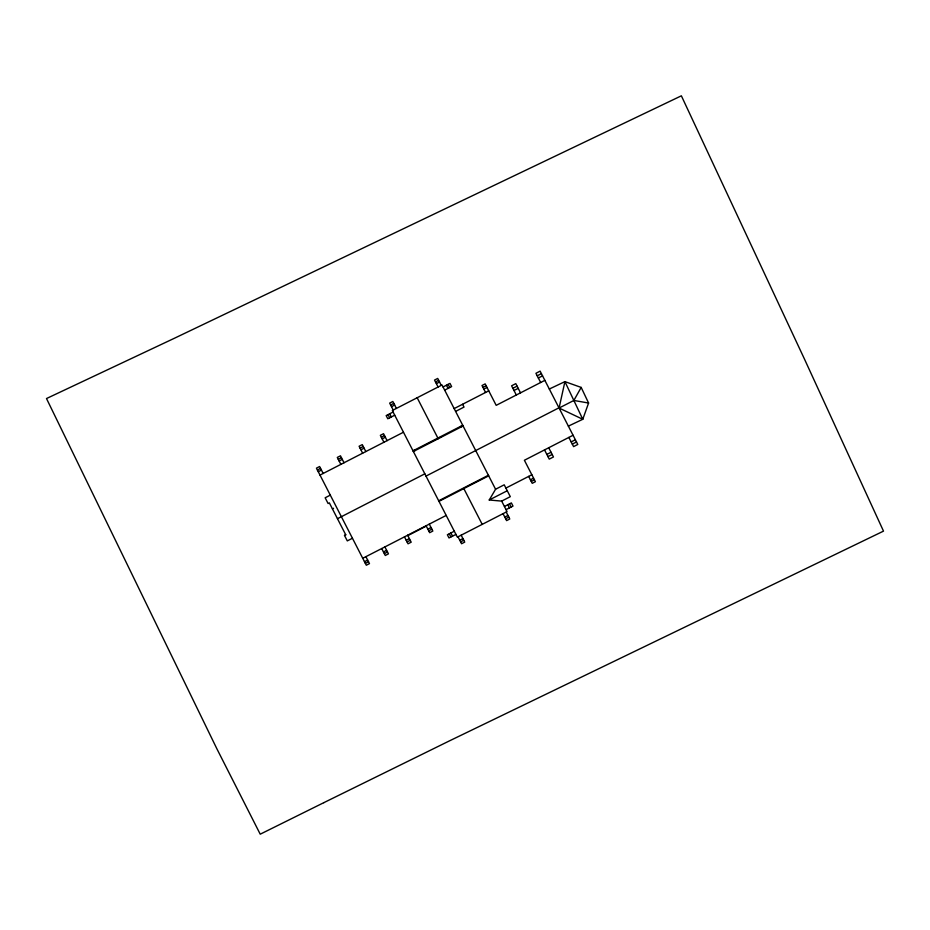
<?xml version="1.0" encoding="UTF-8"?>
<svg xmlns="http://www.w3.org/2000/svg" width="930" height="930" viewBox="0 0 930 930"><rect width="100%" height="100%" fill="white"/><g stroke="black" fill="none" stroke-linecap="round" stroke-linejoin="round"><path stroke-width="1.4" d="M549.316 389.031L564.917 381.625L582.784 419.291L559.081 408.038L564.917 381.625L581.18 387.426L588.585 403.027L582.784 419.291L568.37 426.126M559.081 408.038L573.856 400.458L581.18 387.426M489.238 500.003L495.574 489.25L504.211 484.809L510.303 496.667L501.665 501.107L489.238 500.003L507.257 490.738M390.623 404.992L393.797 403.364M435.507 381.951L438.669 380.312M391.483 406.666L394.657 405.027M436.356 383.613L439.53 381.986M393.099 412.037L386.159 415.594L387.787 418.767L394.727 415.21M443.052 386.961L449.992 383.404L451.62 386.578L444.68 390.135M317.409 470.034L320.583 468.406M338.276 459.315L341.45 457.688M360.061 448.132L363.235 446.505M381.335 437.205L384.497 435.577M318.258 471.708L321.431 470.069M339.125 460.989L342.298 459.362M360.921 449.795L364.083 448.167M382.184 438.867L385.357 437.24M482.972 387.403L486.134 385.776M483.821 389.077L486.995 387.438M320.001 475.091L403.469 432.229M454.154 408.596L488.738 390.833M455.607 411.409L464.024 407.084L462.57 404.271M512.872 388.298L517.08 386.136M537.215 375.801L541.411 373.639M514.011 390.507L518.219 388.345M538.342 378.01L542.55 375.848M544.864 380.347L496.19 405.341L485.169 383.892L481.996 385.52L485.565 392.46M413.013 450.829L462.733 425.289M413.362 451.503L463.082 425.963M330.301 495.132L325.151 497.783L328.092 503.514L329.348 502.874L345.762 534.843L344.519 535.482L347.297 540.9L352.447 538.249M332.428 508.884L333.568 508.292M337.474 518.696L424.836 473.823M425.998 476.09L558.965 407.805M344.495 535.459L345.751 534.808M438.681 500.782L488.39 475.253M438.972 501.363L488.68 475.823M573.066 435.252L524.392 460.257L535.401 481.705L532.239 483.333L528.67 476.393M546.828 454.41L551.037 452.247M571.171 441.913L575.368 439.75M547.968 456.618L552.176 454.456M572.299 444.122L576.507 441.959M362.735 558.291L446.202 515.429M407.828 535.599L426.289 526.113M505.897 488.087L531.844 474.765M364.479 561.685L367.652 560.058M383.462 551.943L386.636 550.304M406.212 540.249L409.386 538.621M427.847 529.147L431.009 527.519M365.339 563.348L368.501 561.72M384.311 553.606L387.485 551.978M407.061 541.923L410.235 540.295M428.695 530.809L431.869 529.182M530.414 479.787L533.588 478.148M531.263 481.449L534.436 479.822M454.305 531.216L447.365 534.785L449.004 537.959L455.944 534.39M504.432 506.478L511.372 502.909L513 506.083L506.06 509.652M459.746 540.191L462.919 538.563M504.781 517.068L507.943 515.441M460.594 541.865L463.768 540.237M505.629 518.731L508.803 517.103M573.856 400.458L588.585 403.027M540.656 382.497L535.924 373.302L540.132 371.14L577.786 444.459L573.589 446.621L568.858 437.414M520.521 392.844L515.801 383.637L511.593 385.799L516.313 395.006M548.723 447.76L553.455 456.956L549.246 459.118L544.527 449.911M448.097 384.369L449.736 387.543M509.489 503.874L511.116 507.048M446.435 385.229L448.062 388.391M507.815 504.734L509.442 507.908M495.574 489.25L442.029 384.985L392.321 410.514L457.351 537.145L507.059 511.605L501.665 501.107M441.273 385.369L437.704 378.429L434.531 380.068L438.1 387.008M506.211 512.046L509.768 518.987L506.594 520.614L503.037 513.674M461.629 425.859L461.978 426.533M460.536 426.417L460.885 427.103M440.471 436.728L440.82 437.402M417.175 397.749L438.216 438.739M463.826 488.587L482.205 524.369M434.81 439.634L435.159 440.309M396.389 408.421L392.832 401.481L389.658 403.108L393.227 410.049M461.175 535.18L464.733 542.12L461.571 543.748L458.002 536.808M414.85 449.876L415.199 450.562M413.931 450.353L414.28 451.027M389.705 413.78L391.332 416.954M450.922 532.96L452.55 536.133M388.043 414.629L389.67 417.803M449.248 533.82L450.887 536.994M387.101 440.634L383.532 433.694L380.358 435.321L383.927 442.262M429.276 524.125L432.834 531.065L429.66 532.692L426.103 525.752M365.827 451.562L362.27 444.621L359.096 446.249L362.654 453.189M407.642 535.238L411.2 542.178L408.038 543.806L404.469 536.866M344.042 462.745L340.473 455.805L337.299 457.432L340.868 464.372M384.892 546.921L388.449 553.862L385.287 555.489L381.719 548.549M323.175 473.463L319.606 466.523L316.444 468.15L366.304 565.231L369.477 563.603L365.909 556.663M323.791 802.683L260.226 834.187L216.864 748.766L46.5 398.54L174.863 338.043L681.365 95.813L804.357 358.841L883.5 531.123L449.434 740.885L323.791 802.683"/></g></svg>
